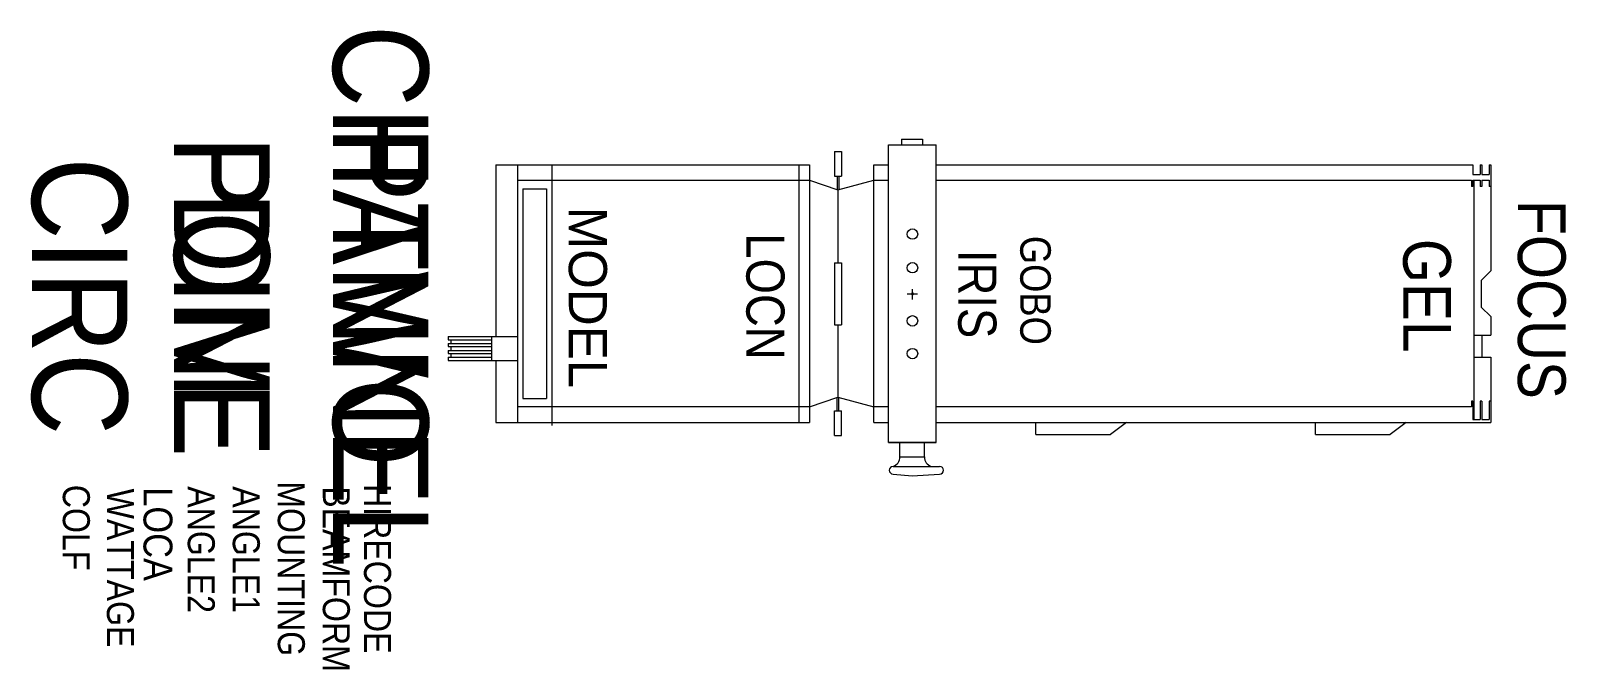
# Model space of a CAD drawing. Extents: x -1575 to 35, y 599 to 1268.
import ezdxf
from ezdxf.enums import TextEntityAlignment as Align

# ---------------------------------------------------------------- set-up
doc = ezdxf.new("R2010")
doc.units = 0
doc.header["$MEASUREMENT"] = 0
doc.header["$PDMODE"] = 3
doc.layers.get('0').update_dxf_attribs({"linetype": 'CONTINUOUS'})
for name, color, linetype in [('CHANNEL', 3, 'CONTINUOUS'), ('CIRC', 6, 'CONTINUOUS'), ('DIMMER', 4, 'CONTINUOUS'), ('FOCUS', 2, 'CONTINUOUS'), ('GEL', 1, 'CONTINUOUS'), ('LANTERNS', 4, 'CONTINUOUS'), ('LOCATION', 7, 'CONTINUOUS'), ('MODEL', 6, 'CONTINUOUS'), ('PATCH', 5, 'CONTINUOUS'), ('PATCH2', 5, 'CONTINUOUS')]:
    doc.layers.add(name, color=color, linetype=linetype)

msp = doc.modelspace()

# ---------------------------------------------------------------- linework, layer by layer
for p, q in [((-675.4, 836.7), (-675.4, 1148.7)), ((-675.4, 1148.7), (-625.4, 1148.7)), ((-661.7, 1154.7), (-639.7, 1154.7)), ((-661.7, 1154.7), (-661.7, 1148.7)), ((-639.7, 1154.7), (-639.7, 1148.7)), ((-625.4, 836.7), (-625.4, 1148.7)), ((-1087, 1127.7), (-758.2, 1127.7)), ((-1087, 1127.7), (-1087, 947.7)), ((-1064.1, 1127.7), (-1064.1, 857.7)), ((-1028.2, 1127.7), (-1028.2, 854.7)), ((-1028.2, 1127.7), (-1028.2, 947.7)), ((-769.4, 1127.7), (-769.4, 857.7)), ((-758.2, 1127.7), (-758.2, 857.7)), ((-731.9, 1141.8), (-731.9, 1115.8)), ((-731.9, 1141.8), (-724.4, 1141.8)), ((-724.4, 1141.8), (-724.4, 1115.8)), ((-690.7, 857.7), (-690.7, 1127.7)), ((-690.7, 1127.7), (-675.4, 1127.7)), ((-625.4, 1127.7), (-62.5, 1127.7)), ((-62.5, 1127.7), (-62.5, 1117.7)), ((-55, 1127.7), (-53.1, 1127.7)), ((-55, 1127.7), (-55, 1117.7)), ((-53.1, 1127.7), (-53.1, 1117.7)), ((-45.6, 1127.7), (-43.7, 1127.7)), ((-45.6, 1127.7), (-45.6, 1117.7)), ((-43.7, 1127.7), (-43.7, 1016.7)), ((-1064.1, 1111.7), (-758.2, 1111.7)), ((-758.2, 1111.7), (-728.2, 1101.7)), ((-731.9, 1115.8), (-724.4, 1115.8)), ((-729.2, 1115.8), (-729.2, 1102)), ((-728.2, 1101.7), (-690.7, 1111.7)), ((-727.2, 1115.8), (-727.2, 1102)), ((-690.7, 1111.7), (-675.4, 1111.7)), ((-625.4, 1111.7), (-64, 1111.7)), ((-64, 1111.7), (-64, 1105.2)), ((-62.5, 1117.7), (-55, 1117.7)), ((-62.5, 1111.7), (-55, 1111.7)), ((-62.5, 1111.7), (-62.5, 1105.2)), ((-61.5, 1111.7), (-61.5, 860.7)), ((-55, 1111.7), (-55, 1105.2)), ((-53.1, 1117.7), (-45.6, 1117.7)), ((-53.1, 1111.7), (-45.6, 1111.7)), ((-53.1, 1111.7), (-53.1, 1105.2)), ((-45.6, 1111.7), (-45.6, 1105.2)), ((-1058.7, 1102.7), (-1058.7, 882.7)), ((-1058.7, 1102.7), (-1033.7, 1102.7)), ((-1033.7, 1102.7), (-1033.7, 882.7)), ((-728.2, 1101.7), (-728.2, 1025.2)), ((-62.5, 1105.2), (-64, 1105.2)), ((-53.1, 1105.2), (-55, 1105.2)), ((-43.7, 1105.2), (-45.6, 1105.2)), ((-731.9, 1025.2), (-731.9, 960.2)), ((-731.9, 1025.2), (-724.4, 1025.2)), ((-724.4, 1025.2), (-724.4, 960.2)), ((-43.7, 1016.7), (-53.7, 1006.7)), ((-53.7, 1006.7), (-53.7, 978.7)), ((-655.6, 992.7), (-644.7, 992.7)), ((-650.1, 986.6), (-650.1, 997.6)), ((-53.7, 978.7), (-43.7, 968.7)), ((-43.7, 968.7), (-43.7, 949.3)), ((-731.9, 960.2), (-724.4, 960.2)), ((-728.2, 960.2), (-728.2, 884.2)), ((-1137, 947.7), (-1064.1, 947.7)), ((-1137, 947.7), (-1137, 944.5)), ((-1137, 944.5), (-1091.4, 944.5)), ((-1137, 940.5), (-1091.4, 940.5)), ((-1137, 940.5), (-1137, 937.2)), ((-1137, 937.2), (-1091.4, 937.2)), ((-1134, 944.5), (-1134, 940.5)), ((-1134, 937.2), (-1134, 933.2)), ((-1091.4, 947.7), (-1091.4, 922.7)), ((-1028.2, 947.7), (-1028.2, 857.7)), ((-61.5, 949.3), (-43.7, 949.3)), ((-53.1, 949.3), (-53.1, 926.2)), ((-1137, 933.2), (-1137, 930)), ((-1137, 933.2), (-1091.4, 933.2)), ((-1137, 930), (-1091.4, 930)), ((-1137, 926), (-1091.4, 926)), ((-1137, 926), (-1137, 922.7)), ((-1137, 922.7), (-1064.1, 922.7)), ((-1134, 930), (-1134, 926)), ((-1087, 922.7), (-1087, 857.7)), ((-61.5, 926.2), (-43.7, 926.2)), ((-43.7, 926.2), (-43.7, 857.7)), ((-758.2, 874.2), (-1064.1, 874.2)), ((-1058.7, 882.7), (-1033.7, 882.7)), ((-758.2, 874.2), (-728.2, 884.2)), ((-731.9, 844), (-731.9, 870)), ((-731.9, 870), (-724.4, 870)), ((-729.2, 870), (-729.2, 883.8)), ((-728.2, 884.2), (-690.7, 874.2)), ((-727.2, 870), (-727.2, 883.9)), ((-724.4, 844), (-724.4, 870)), ((-675.4, 874.2), (-690.7, 874.2)), ((-64, 874.2), (-625.4, 874.2)), ((-64, 880.2), (-64, 874.2)), ((-62.5, 880.2), (-64, 880.2)), ((-62.5, 880.2), (-62.5, 860.7)), ((-53.1, 880.2), (-55, 880.2)), ((-55, 880.2), (-55, 860.7)), ((-53.1, 880.2), (-53.1, 860.7)), ((-43.7, 880.2), (-45.6, 880.2)), ((-45.6, 880.2), (-45.6, 860.7)), ((-1087, 857.7), (-758.2, 857.7)), ((-690.7, 857.7), (-675.4, 857.7)), ((-625.4, 857.7), (-43.7, 857.7)), ((-520.6, 845.2), (-520.6, 857.7)), ((-425.6, 857.7), (-442.4, 845.2)), ((-227.5, 845.2), (-227.5, 857.7)), ((-132.5, 857.7), (-149.4, 845.2)), ((-62.5, 860.7), (-55, 860.7)), ((-53.1, 860.7), (-45.6, 860.7)), ((-731.9, 844), (-724.4, 844)), ((-520.6, 845.2), (-442.4, 845.2)), ((-227.5, 845.2), (-149.4, 845.2)), ((-675.4, 836.7), (-625.4, 836.7)), ((-625.4, 836.7), (-675.4, 836.7)), ((-663.4, 821.7), (-663.4, 836.7)), ((-663.4, 821.7), (-637.4, 821.7)), ((-637.4, 821.7), (-637.4, 836.7)), ((-670.4, 811.7), (-621.6, 811.7)), ((-670.4, 803.7), (-650.4, 801.7)), ((-650.4, 801.7), (-621.6, 803.7))]:
    msp.add_line(p, q)
for centre in [(-650.1, 1055.2), (-650.1, 1019.9), (-650.1, 964.2), (-650.1, 929.9)]:
    msp.add_circle(centre, 5.5)
for centre, radius, start, end in [((-673.5, 821.4), 10.2, 288.0473, 1.9687), ((-627.4, 821.2), 9.99, 177.3184, 252.6657), ((-670.4, 807.7), 4, 90, 270), ((-621.6, 807.7), 4, 270, 90)]:
    msp.add_arc(centre, radius, start, end)
msp.add_point((-650.1, 992.7))

# ---------------------------------------------------------------- texts
at = {"layer": 'CHANNEL', "width": 0.89}
msp.add_attdef('CHANNEL', text='', height=100, rotation=270, dxfattribs=at).set_placement((-1257.6, 990), align=Align.CENTER)
at = {"layer": 'CIRC', "width": 0.89}
msp.add_attdef('CIRC', text='', height=100, rotation=270, dxfattribs=at).set_placement((-1573.2, 990), align=Align.CENTER)
at = {"layer": 'DIMMER', "width": 0.89}
msp.add_attdef('DIM', text='', height=100, rotation=270, dxfattribs=at).set_placement((-1424.2, 990.9), align=Align.CENTER)
at = {"layer": 'FOCUS', "color": 30, "width": 0.89}
msp.add_attdef('FOCUS', text='', height=50, rotation=270, dxfattribs=at).set_placement((-15.3, 986.6), align=Align.CENTER)
at = {"layer": 'GEL', "width": 0.89}
for tag, height, p in [('GOBO', 32, (-537.1, 996.2)), ('GEL', 50, (-135.6, 990.6))]:
    msp.add_attdef(tag, text='', height=height, rotation=270, dxfattribs=at).set_placement(p, align=Align.CENTER)
at = {"layer": 'LANTERNS', "color": 30, "width": 0.89}
msp.add_attdef('IRIS', text='', height=40, rotation=270, dxfattribs=at).set_placement((-582.1, 992.3), align=Align.MIDDLE)
at = {"layer": 'LANTERNS', "color": 0, "width": 0.89, "flags": 1}
for tag, p, s, height in [('COLF', (-1540.9, 792.4), 'N', 28.3), ('ANGLE2', (-1409.9, 790.9), '16', 28.3), ('ANGLE1', (-1362.7, 790.9), '8', 28.3), ('MOUNTING', (-1315.5, 796.1), 'STANDARD HOOK CLAMP', 28.305), ('HIRECODE', (-1225.1, 793.3), '', 28.3), ('WATTAGE', (-1494.7, 788.4), '2000', 28.3), ('LOCA', (-1456.3, 789.8), '', 30.3), ('BEAMFORM', (-1268.3, 790.9), 'C', 28.3)]:
    msp.add_attdef(tag, p, s, height=height, rotation=270, dxfattribs=at)
at = {"layer": 'LOCATION', "width": 0.89}
msp.add_attdef('LOCN', text='', height=40, rotation=270, dxfattribs=at).set_placement((-824.3, 989.8), align=Align.CENTER)
at = {"layer": 'MODEL'}
msp.add_attdef('MODEL', text='8/16', height=40, rotation=270, dxfattribs=at).set_placement((-1010.4, 988.8), align=Align.CENTER)
at = {"layer": 'PATCH', "width": 0.89}
msp.add_attdef('PONE', text='', height=100, rotation=270, dxfattribs=at).set_placement((-1424.2, 990), align=Align.CENTER)
at = {"layer": 'PATCH2', "width": 0.89}
msp.add_attdef('PTWO', text='', height=100, rotation=270, dxfattribs=at).set_placement((-1257.6, 990), align=Align.CENTER)

doc.saveas('drawing.dxf')
